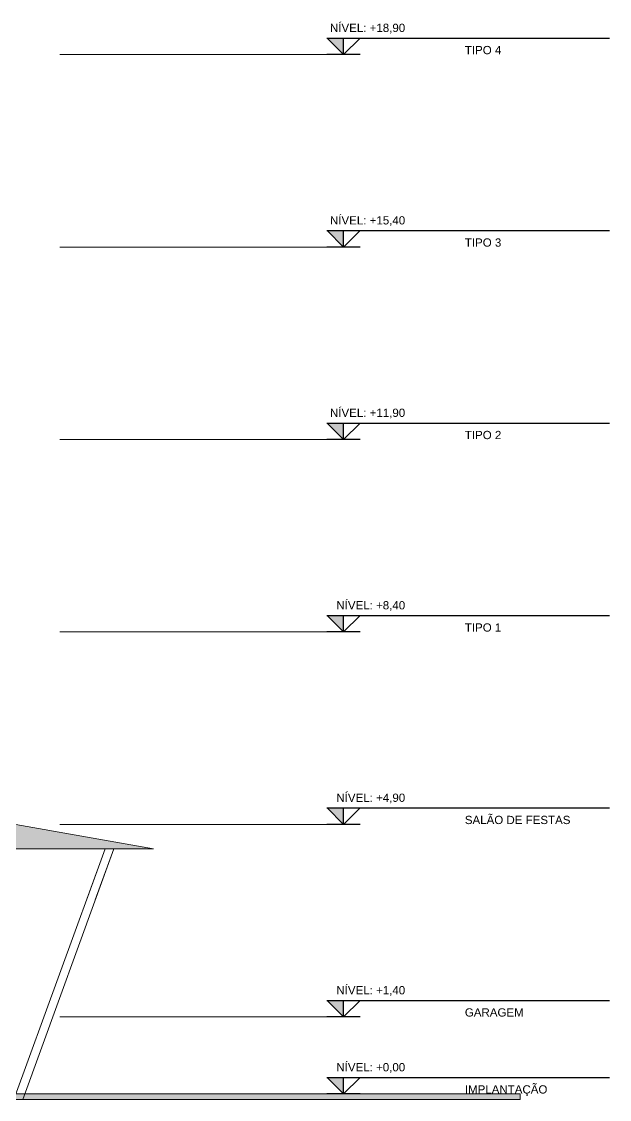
# Model space of a CAD drawing. Header units: millimetres. Extents: x -213 to 151, y -74 to 135.
# Drawn here: x 73.72 to 84.41, y 55.4 to 75 of the extents above; entities that cross this region are included whole.
import ezdxf
from ezdxf.enums import TextEntityAlignment as Align

# ---------------------------------------------------------------- set-up
doc = ezdxf.new("R2010")
doc.units = ezdxf.units.MM
doc.header["$LTSCALE"] = 15
doc.layers.add('Text', color=3, linetype='Continuous')
doc.styles.add('DM-TXT-100', font='arial.ttf', dxfattribs={"height": 0.2})
doc.styles.add('PADRAO', font='arial.ttf', dxfattribs={"height": 0.1})

# ---------------------------------------------------------------- blocks, each defined once
blk = doc.blocks.new('SIMBOLO NIVEL CORTE')
blk.add_hatch(color=1).paths.add_polyline_path([(0.3, 0.3), (0, 0.3), (0, 0)])
at = {"color": 1}
for p, q in [((0.301, 0.3), (-4.838, 0.3)), ((0, 0), (0, 0.3)), ((-0.301, 0), (0.301, 0))]:
    blk.add_line(p, q, dxfattribs=at)
blk.add_lwpolyline([(-0.3, 0.3), (0, 0), (0.3, 0.3)], dxfattribs=at)
at = {"layer": 'Text'}
for tag, p, height, style in [('PAVIMENTOXX', (-4.838, 0.412), 0.22, 'PADRAO'), ('PAVIMENTOXXXXX', (-4.838, 0.008), 0.18, 'DM-TXT-100')]:
    blk.add_attdef(tag, p, '', height=height, dxfattribs=dict(at, style=style))
at = {"layer": 'Text', "style": 'DM-TXT-100'}
blk.add_attdef('NIVELXXXXX', text='', height=0.18, dxfattribs=at).set_placement((0.246, 0.412), align=Align.RIGHT)

msp = doc.modelspace()

# ---------------------------------------------------------------- hatches: boundary and pattern name
at = {"linetype": 'Continuous', "lineweight": 13}
h = msp.add_hatch(dxfattribs=at)
h.set_pattern_fill('ANSI31', color=4, scale=0.8, angle=45)
h.set_pattern_definition([(90, (-238.8794, 137.5405), (-2.54, 2e-16), [])])
h.paths.add_polyline_path([(73.616, 60.401), (42.016, 60.401), (40.816, 59.96), (76.116, 59.96)])
h = msp.add_hatch(dxfattribs=at)
h.set_pattern_fill('GLASS', color=4, scale=0.5, pattern_type=2)
h.set_pattern_definition([(60, (-238.87944, 137.5655), (-0.374989, 0.2165), [0.14, -0.36]), (60, (-238.81944, 137.5905), (-0.374989, 0.2165), [0.06, -0.44]), (60, (-238.87944, 137.5905), (-0.374989, 0.2165), [0.1, -0.4]), (60, (-238.84944, 137.5655), (-0.374989, 0.2165), [0.125, -0.375]), (60, (-238.87944, 137.5405), (-0.374989, 0.2165), [0.2, -0.3]), (60, (-238.87944, 137.6155), (-0.374989, 0.2165), [0.05, -0.45])])
h.paths.add_polyline_path([(40.816, 59.96), (76.116, 59.96), (73.616, 60.401), (42.016, 60.401)])
h = msp.add_hatch(color=256, dxfattribs=at)
h.dxf.hatch_style = 1
h.paths.add_polyline_path([(32.843, 55.501), (82.788, 55.501), (82.788, 55.401), (32.843, 55.401)])

# ---------------------------------------------------------------- linework, layer by layer
for p, q in [((75.239, 59.96), (73.579, 55.401)), ((75.398, 59.96), (73.739, 55.401)), ((75.239, 59.96), (74.899, 59.026)), ((75.398, 59.958), (75.059, 59.029))]:
    msp.add_line(p, q, dxfattribs=at)
for points in [[(79.273, 74.401), (74.416, 74.401)], [(79.273, 70.901), (74.416, 70.901)], [(79.273, 67.401), (74.416, 67.401)], [(79.273, 63.901), (74.416, 63.901)], [(79.273, 63.901), (74.416, 63.901)], [(79.273, 60.401), (74.416, 60.401)], [(79.273, 56.901), (74.416, 56.901)], [(79.273, 55.501), (74.416, 55.501)]]:
    msp.add_lwpolyline(points, dxfattribs=at)
at = {"color": 4, "linetype": 'Continuous', "lineweight": 13}
msp.add_lwpolyline([(40.816, 59.96), (76.116, 59.96), (73.616, 60.401), (42.016, 60.401)], close=True, dxfattribs=at)
at = {"linetype": 'Continuous', "lineweight": 13}
msp.add_lwpolyline([(32.843, 55.501), (82.788, 55.501), (82.788, 55.401), (32.843, 55.401)], close=True, dxfattribs=at)

# ---------------------------------------------------------------- block references
at = {"layer": 'Text', "linetype": 'Continuous', "lineweight": 13}
ref = msp.add_blockref('SIMBOLO NIVEL CORTE', (79.574, 74.401), dxfattribs=dict(at, xscale=-1))
ref.add_attrib('NIVELXXXXX', 'NÍVEL: +18,90', dxfattribs={"layer": '0', "height": 0.15, "style": 'DM-TXT-100'}).set_placement((80.696, 74.812), align=Align.RIGHT)
ref.add_attrib('PAVIMENTOXXXXX', 'TIPO 4', (81.781, 74.408), dxfattribs={"layer": '0', "height": 0.15, "style": 'DM-TXT-100'})
ref = msp.add_blockref('SIMBOLO NIVEL CORTE', (79.574, 70.901), dxfattribs=dict(at, xscale=-1))
ref.add_attrib('NIVELXXXXX', 'NÍVEL: +15,40', dxfattribs={"layer": '0', "height": 0.15, "style": 'DM-TXT-100'}).set_placement((80.696, 71.312), align=Align.RIGHT)
ref.add_attrib('PAVIMENTOXXXXX', 'TIPO 3', (81.781, 70.908), dxfattribs={"layer": '0', "height": 0.15, "style": 'DM-TXT-100'})
ref = msp.add_blockref('SIMBOLO NIVEL CORTE', (79.574, 67.401), dxfattribs=dict(at, xscale=-1))
ref.add_attrib('NIVELXXXXX', 'NÍVEL: +11,90', dxfattribs={"layer": '0', "height": 0.15, "style": 'DM-TXT-100'}).set_placement((80.696, 67.812), align=Align.RIGHT)
ref.add_attrib('PAVIMENTOXXXXX', 'TIPO 2', (81.781, 67.408), dxfattribs={"layer": '0', "height": 0.15, "style": 'DM-TXT-100'})
ref = msp.add_blockref('SIMBOLO NIVEL CORTE', (79.574, 63.901), dxfattribs=dict(at, xscale=-1))
ref.add_attrib('NIVELXXXXX', 'NÍVEL: +8,40', dxfattribs={"layer": '0', "height": 0.15, "style": 'DM-TXT-100'}).set_placement((80.696, 64.312), align=Align.RIGHT)
ref.add_attrib('PAVIMENTOXXXXX', 'TIPO 1', (81.781, 63.908), dxfattribs={"layer": '0', "height": 0.15, "style": 'DM-TXT-100'})
ref = msp.add_blockref('SIMBOLO NIVEL CORTE', (79.574, 60.401), dxfattribs=dict(at, xscale=-1))
ref.add_attrib('NIVELXXXXX', 'NÍVEL: +4,90', dxfattribs={"layer": '0', "height": 0.15, "style": 'DM-TXT-100'}).set_placement((80.696, 60.812), align=Align.RIGHT)
ref.add_attrib('PAVIMENTOXXXXX', 'SALÃO DE FESTAS', (81.781, 60.408), dxfattribs={"layer": '0', "height": 0.15, "style": 'DM-TXT-100'})
ref = msp.add_blockref('SIMBOLO NIVEL CORTE', (79.574, 56.901), dxfattribs=dict(at, xscale=-1))
ref.add_attrib('NIVELXXXXX', 'NÍVEL: +1,40', dxfattribs={"layer": '0', "height": 0.15, "style": 'DM-TXT-100'}).set_placement((80.696, 57.312), align=Align.RIGHT)
ref.add_attrib('PAVIMENTOXXXXX', 'GARAGEM', (81.781, 56.908), dxfattribs={"layer": '0', "height": 0.15, "style": 'DM-TXT-100'})
ref = msp.add_blockref('SIMBOLO NIVEL CORTE', (79.574, 55.501), dxfattribs=dict(at, xscale=-1))
ref.add_attrib('NIVELXXXXX', 'NÍVEL: +0,00', dxfattribs={"layer": '0', "height": 0.15, "style": 'DM-TXT-100'}).set_placement((80.696, 55.912), align=Align.RIGHT)
ref.add_attrib('PAVIMENTOXXXXX', 'IMPLANTAÇÃO', (81.781, 55.508), dxfattribs={"layer": '0', "height": 0.15, "style": 'DM-TXT-100'})

doc.saveas('drawing.dxf')
